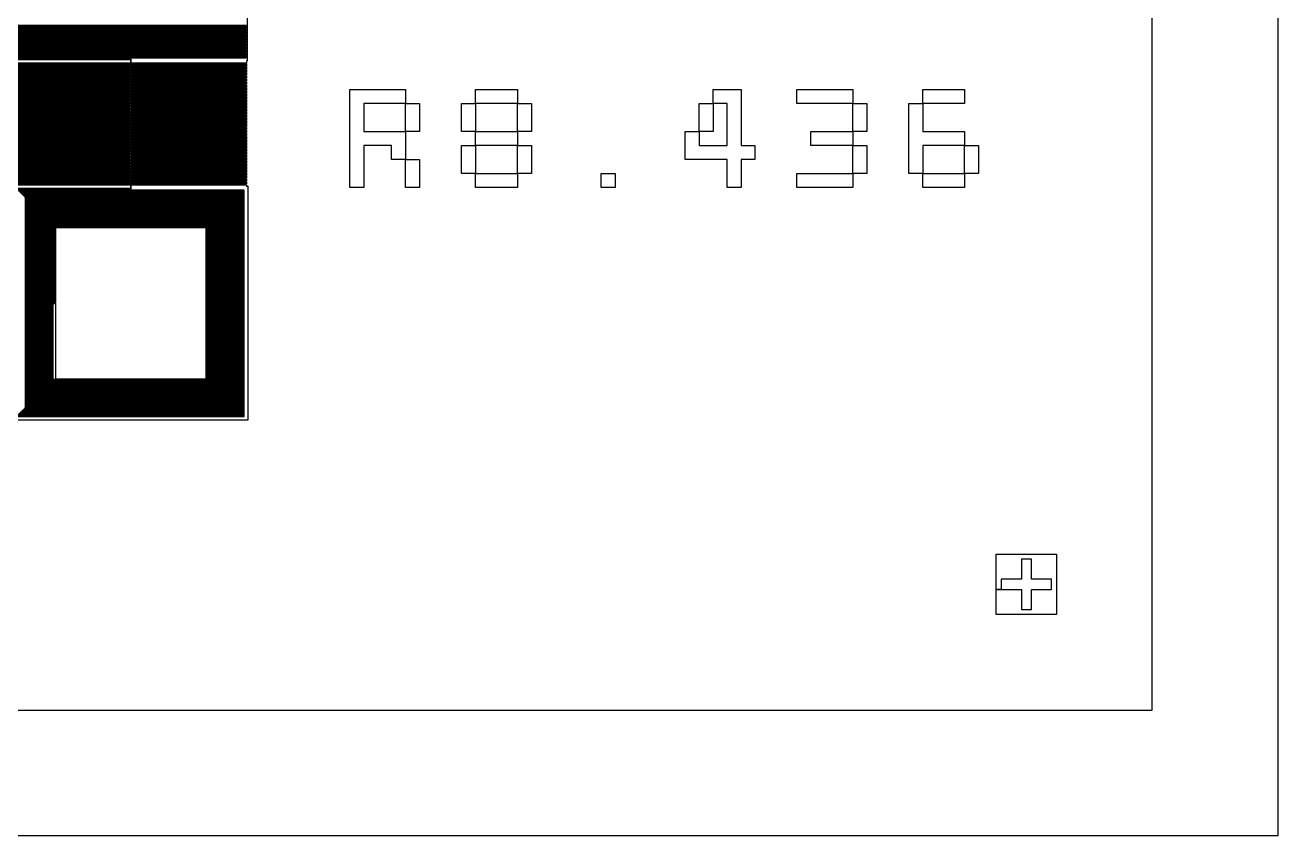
# Model space of a CAD drawing. Extents: x -2500 to 2500, y -2500 to 2500.
# Drawn here: x 10 to 2500, y -2500 to -889 of the extents above; entities that cross this region are included whole.
import ezdxf

# ---------------------------------------------------------------- set-up
doc = ezdxf.new("R2010")
doc.units = 0
doc.layers.add('L0D0', color=1, linetype='CONTINUOUS')

msp = doc.modelspace()

# ---------------------------------------------------------------- linework, layer by layer
at = {"layer": 'L0D0'}
for points in [[(-2500, -2500), (-2500, -2250), (-2250, -2250), (2250, -2250), (2250, 2250), (-2250, 2250), (-2250, -2250), (-2500, -2250), (-2500, 2500), (2500, 2500), (2500, -2500)], [(655, -1211.444), (655, -1017), (766.111, -1017), (766.111, -1044.778), (682.778, -1044.778), (682.778, -1100.333), (766.111, -1100.333), (766.111, -1155.889), (738.333, -1155.889), (738.333, -1128.111), (682.778, -1128.111), (682.778, -1211.444)], [(905, -1044.778), (905, -1017), (988.333, -1017), (988.333, -1044.778)], [(1405, -1211.444), (1405, -1155.889), (1321.667, -1155.889), (1321.667, -1100.333), (1349.444, -1100.333), (1349.444, -1128.111), (1405, -1128.111), (1405, -1044.778), (1377.222, -1044.778), (1377.222, -1017), (1432.778, -1017), (1432.778, -1128.111), (1460.556, -1128.111), (1460.556, -1155.889), (1432.778, -1155.889), (1432.778, -1211.444)], [(1543.889, -1044.778), (1543.889, -1017), (1655, -1017), (1655, -1044.778)], [(1793.889, -1044.778), (1793.889, -1017), (1877.222, -1017), (1877.222, -1044.778)], [(766.111, -1100.333), (766.111, -1044.778), (793.889, -1044.778), (793.889, -1100.333)], [(877.222, -1100.333), (877.222, -1044.778), (905, -1044.778), (905, -1100.333)], [(988.333, -1100.333), (988.333, -1044.778), (1016.111, -1044.778), (1016.111, -1100.333)], [(1349.444, -1100.333), (1349.444, -1044.778), (1377.222, -1044.778), (1377.222, -1100.333)], [(1655, -1100.333), (1655, -1044.778), (1682.778, -1044.778), (1682.778, -1100.333)], [(1766.111, -1183.667), (1766.111, -1044.778), (1793.889, -1044.778), (1793.889, -1100.333), (1877.222, -1100.333), (1877.222, -1128.111), (1793.889, -1128.111), (1793.889, -1183.667)], [(905, -1128.111), (905, -1100.333), (988.333, -1100.333), (988.333, -1128.111)], [(1571.667, -1128.111), (1571.667, -1100.333), (1655, -1100.333), (1655, -1128.111)], [(877.222, -1183.667), (877.222, -1128.111), (905, -1128.111), (905, -1183.667)], [(988.333, -1183.667), (988.333, -1128.111), (1016.111, -1128.111), (1016.111, -1183.667)], [(1655, -1183.667), (1655, -1128.111), (1682.778, -1128.111), (1682.778, -1183.667)], [(1877.222, -1183.667), (1877.222, -1128.111), (1905, -1128.111), (1905, -1183.667)], [(766.111, -1211.444), (766.111, -1155.889), (793.889, -1155.889), (793.889, -1211.444)], [(905, -1211.444), (905, -1183.667), (988.333, -1183.667), (988.333, -1211.444)], [(1155, -1211.444), (1155, -1183.667), (1182.778, -1183.667), (1182.778, -1211.444)], [(1543.889, -1211.444), (1543.889, -1183.667), (1655, -1183.667), (1655, -1211.444)], [(1793.889, -1211.444), (1793.889, -1183.667), (1877.222, -1183.667), (1877.222, -1211.444)], [(1940, -2060), (1940, -2010), (1950, -2010), (1990, -2010), (1990, -2050), (2010, -2050), (2010, -2010), (2050, -2010), (2050, -1990), (2010, -1990), (2010, -1950), (1990, -1950), (1990, -1990), (1950, -1990), (1950, -2010), (1940, -2010), (1940, -1940), (2060, -1940), (2060, -2060)]]:
    msp.add_lwpolyline(points, close=True, dxfattribs=at)
for points in [[(451.5, -711), (451.5, -960), (450, -960), (450, -964.5), (222.25, -964.5), (222.25, -966), (450, -966), (450, -970.5), (222.25, -970.5), (222.25, -972), (450, -972), (450, -976.5), (222.25, -976.5), (222.25, -978), (450, -978), (450, -982.5), (222.25, -982.5), (222.25, -984), (450, -984), (450, -988.5), (222.25, -988.5), (222.25, -990), (450, -990), (450, -994.5), (222.25, -994.5), (222.25, -996), (450, -996), (450, -1000.5), (222.25, -1000.5), (222.25, -1002), (450, -1002), (450, -1006.5), (222.25, -1006.5), (222.25, -1008), (450, -1008), (450, -1012.5), (222.25, -1012.5), (222.25, -1014), (450, -1014), (450, -1018.5), (222.25, -1018.5), (222.25, -1020), (450, -1020), (450, -1024.5), (222.25, -1024.5), (222.25, -1026), (450, -1026), (450, -1030.5), (222.25, -1030.5), (222.25, -1032), (450, -1032), (450, -1036.5), (222.25, -1036.5), (222.25, -1038), (450, -1038), (450, -1042.5), (222.25, -1042.5), (222.25, -1044), (450, -1044), (450, -1048.5), (222.25, -1048.5), (222.25, -1050), (450, -1050), (450, -1054.5), (222.25, -1054.5), (222.25, -1056), (450, -1056), (450, -1060.5), (222.25, -1060.5), (222.25, -1062), (450, -1062), (450, -1066.5), (222.25, -1066.5), (222.25, -1068), (450, -1068), (450, -1072.5), (222.25, -1072.5), (222.25, -1074), (450, -1074), (450, -1078.5), (222.25, -1078.5), (222.25, -1080), (450, -1080), (450, -1084.5), (222.25, -1084.5), (222.25, -1086), (450, -1086), (450, -1090.5), (222.25, -1090.5), (222.25, -1092), (450, -1092), (450, -1096.5), (222.25, -1096.5), (222.25, -1098), (450, -1098), (450, -1102.5), (222.25, -1102.5), (222.25, -1104), (450, -1104), (450, -1108.5), (222.25, -1108.5), (222.25, -1110), (450, -1110), (450, -1114.5), (222.25, -1114.5), (222.25, -1116), (450, -1116), (450, -1120.5), (222.25, -1120.5), (222.25, -1122), (450, -1122), (450, -1126.5), (222.25, -1126.5), (222.25, -1128), (450, -1128), (450, -1132.5), (222.25, -1132.5), (222.25, -1134), (450, -1134), (450, -1138.5), (222.25, -1138.5), (222.25, -1140), (450, -1140), (450, -1144.5), (222.25, -1144.5), (222.25, -1146), (450, -1146), (450, -1150.5), (222.25, -1150.5), (222.25, -1152), (450, -1152), (450, -1156.5), (222.25, -1156.5), (222.25, -1158), (450, -1158), (450, -1162.5), (222.25, -1162.5), (222.25, -1164), (450, -1164), (450, -1168.5), (222.25, -1168.5), (222.25, -1170), (450, -1170), (450, -1174.5), (222.25, -1174.5), (222.25, -1176), (450, -1176), (450, -1180.5), (222.25, -1180.5), (222.25, -1182), (450, -1182), (450, -1186.5), (222.25, -1186.5), (222.25, -1188), (450, -1188), (450, -1192.5), (222.25, -1192.5), (222.25, -1194), (450, -1194), (450, -1198.5), (222.25, -1198.5), (222.25, -1200), (450, -1200), (450, -1204.5), (222.25, -1204.5), (222.25, -1206), (450, -1206), (450, -1209), (452.5, -1209), (452.5, -1674), (-12.5, -1674)], [(-9.25, -891), (447.75, -891), (447.75, -892.5), (-9.25, -892.5)], [(-7.75, -894), (449.25, -894), (449.25, -889.5), (-7.75, -889.5)], [(-7.75, -900), (449.25, -900), (449.25, -895.5), (-7.75, -895.5)], [(-9.25, -897), (447.75, -897), (447.75, -898.5), (-9.25, -898.5)], [(-9.25, -903), (447.75, -903), (447.75, -904.5), (-9.25, -904.5)], [(-9.25, -909), (447.75, -909), (447.75, -910.5), (-9.25, -910.5)], [(-9.25, -915), (447.75, -915), (447.75, -916.5), (-9.25, -916.5)], [(-9.25, -921), (447.75, -921), (447.75, -922.5), (-9.25, -922.5)], [(-7.75, -906), (449.25, -906), (449.25, -901.5), (-7.75, -901.5)], [(-7.75, -912), (449.25, -912), (449.25, -907.5), (-7.75, -907.5)], [(-7.75, -918), (449.25, -918), (449.25, -913.5), (-7.75, -913.5)], [(-7.75, -924), (449.25, -924), (449.25, -919.5), (-7.75, -919.5)], [(-9.25, -927), (447.75, -927), (447.75, -928.5), (-9.25, -928.5)], [(-9.25, -933), (447.75, -933), (447.75, -934.5), (-9.25, -934.5)], [(-9.25, -939), (447.75, -939), (447.75, -940.5), (-9.25, -940.5)], [(-9.25, -945), (447.75, -945), (447.75, -946.5), (-9.25, -946.5)], [(-7.75, -930), (449.25, -930), (449.25, -925.5), (-7.75, -925.5)], [(-7.75, -936), (449.25, -936), (449.25, -931.5), (-7.75, -931.5)], [(-7.75, -942), (449.25, -942), (449.25, -937.5), (-7.75, -937.5)], [(-7.75, -948), (449.25, -948), (449.25, -943.5), (-7.75, -943.5)], [(-10, -966), (217.75, -966), (217.75, -964.5), (-10, -964.5)], [(-10, -972), (217.75, -972), (217.75, -970.5), (-10, -970.5)], [(-9.25, -951), (447.75, -951), (447.75, -952.5), (-9.25, -952.5)], [(-9.25, -957), (219.25, -957), (219.25, -967.5), (-8.5, -967.5)], [(-8.5, -969), (219.25, -969), (219.25, -973.5), (-8.5, -973.5)], [(-7.75, -954), (449.25, -954), (449.25, -949.5), (-7.75, -949.5)], [(-6.5, -1215), (220.75, -1215), (220.75, -1203), (448.5, -1203), (448.5, -1201.5), (220.75, -1201.5), (220.75, -1197), (448.5, -1197), (448.5, -1195.5), (220.75, -1195.5), (220.75, -1191), (448.5, -1191), (448.5, -1189.5), (220.75, -1189.5), (220.75, -1185), (448.5, -1185), (448.5, -1183.5), (220.75, -1183.5), (220.75, -1179), (448.5, -1179), (448.5, -1177.5), (220.75, -1177.5), (220.75, -1173), (448.5, -1173), (448.5, -1171.5), (220.75, -1171.5), (220.75, -1167), (448.5, -1167), (448.5, -1165.5), (220.75, -1165.5), (220.75, -1161), (448.5, -1161), (448.5, -1159.5), (220.75, -1159.5), (220.75, -1155), (448.5, -1155), (448.5, -1153.5), (220.75, -1153.5), (220.75, -1149), (448.5, -1149), (448.5, -1147.5), (220.75, -1147.5), (220.75, -1143), (448.5, -1143), (448.5, -1141.5), (220.75, -1141.5), (220.75, -1137), (448.5, -1137), (448.5, -1135.5), (220.75, -1135.5), (220.75, -1131), (448.5, -1131), (448.5, -1129.5), (220.75, -1129.5), (220.75, -1125), (448.5, -1125), (448.5, -1123.5), (220.75, -1123.5), (220.75, -1119), (448.5, -1119), (448.5, -1117.5), (220.75, -1117.5), (220.75, -1113), (448.5, -1113), (448.5, -1111.5), (220.75, -1111.5), (220.75, -1107), (448.5, -1107), (448.5, -1105.5), (220.75, -1105.5), (220.75, -1101), (448.5, -1101), (448.5, -1099.5), (220.75, -1099.5), (220.75, -1095), (448.5, -1095), (448.5, -1093.5), (220.75, -1093.5), (220.75, -1089), (448.5, -1089), (448.5, -1087.5), (220.75, -1087.5), (220.75, -1083), (448.5, -1083), (448.5, -1081.5), (220.75, -1081.5), (220.75, -1077), (448.5, -1077), (448.5, -1075.5), (220.75, -1075.5), (220.75, -1071), (448.5, -1071), (448.5, -1069.5), (220.75, -1069.5), (220.75, -1065), (448.5, -1065), (448.5, -1063.5), (220.75, -1063.5), (220.75, -1059), (448.5, -1059), (448.5, -1057.5), (220.75, -1057.5), (220.75, -1053), (448.5, -1053), (448.5, -1051.5), (220.75, -1051.5), (220.75, -1047), (448.5, -1047), (448.5, -1045.5), (220.75, -1045.5), (220.75, -1041), (448.5, -1041), (448.5, -1039.5), (220.75, -1039.5), (220.75, -1035), (448.5, -1035), (448.5, -1033.5), (220.75, -1033.5), (220.75, -1029), (448.5, -1029), (448.5, -1027.5), (220.75, -1027.5), (220.75, -1023), (448.5, -1023), (448.5, -1021.5), (220.75, -1021.5), (220.75, -1017), (448.5, -1017), (448.5, -1015.5), (220.75, -1015.5), (220.75, -1011), (448.5, -1011), (448.5, -1009.5), (220.75, -1009.5), (220.75, -1005), (448.5, -1005), (448.5, -1003.5), (220.75, -1003.5), (220.75, -999), (448.5, -999), (448.5, -997.5), (220.75, -997.5), (220.75, -993), (448.5, -993), (448.5, -991.5), (220.75, -991.5), (220.75, -987), (448.5, -987), (448.5, -985.5), (220.75, -985.5), (220.75, -981), (448.5, -981), (448.5, -979.5), (220.75, -979.5), (220.75, -975), (448.5, -975), (448.5, -973.5), (220.75, -973.5), (220.75, -969), (448.5, -969), (448.5, -967.5), (220.75, -967.5), (220.75, -955.5), (-7.75, -955.5)], [(-10, -978), (217.75, -978), (217.75, -976.5), (-10, -976.5)], [(-10, -984), (217.75, -984), (217.75, -982.5), (-10, -982.5)], [(-10, -990), (217.75, -990), (217.75, -988.5), (-10, -988.5)], [(-10, -996), (217.75, -996), (217.75, -994.5), (-10, -994.5)], [(-8.5, -975), (219.25, -975), (219.25, -979.5), (-8.5, -979.5)], [(-8.5, -981), (219.25, -981), (219.25, -985.5), (-8.5, -985.5)], [(-8.5, -987), (219.25, -987), (219.25, -991.5), (-8.5, -991.5)], [(-8.5, -993), (219.25, -993), (219.25, -997.5), (-8.5, -997.5)], [(-10, -1002), (217.75, -1002), (217.75, -1000.5), (-10, -1000.5)], [(-10, -1008), (217.75, -1008), (217.75, -1006.5), (-10, -1006.5)], [(-10, -1014), (217.75, -1014), (217.75, -1012.5), (-10, -1012.5)], [(-10, -1020), (217.75, -1020), (217.75, -1018.5), (-10, -1018.5)], [(-8.5, -999), (219.25, -999), (219.25, -1003.5), (-8.5, -1003.5)], [(-8.5, -1005), (219.25, -1005), (219.25, -1009.5), (-8.5, -1009.5)], [(-8.5, -1011), (219.25, -1011), (219.25, -1015.5), (-8.5, -1015.5)], [(-8.5, -1017), (219.25, -1017), (219.25, -1021.5), (-8.5, -1021.5)], [(-10, -1026), (217.75, -1026), (217.75, -1024.5), (-10, -1024.5)], [(-10, -1032), (217.75, -1032), (217.75, -1030.5), (-10, -1030.5)], [(-10, -1038), (217.75, -1038), (217.75, -1036.5), (-10, -1036.5)], [(-10, -1044), (217.75, -1044), (217.75, -1042.5), (-10, -1042.5)], [(-8.5, -1023), (219.25, -1023), (219.25, -1027.5), (-8.5, -1027.5)], [(-8.5, -1029), (219.25, -1029), (219.25, -1033.5), (-8.5, -1033.5)], [(-8.5, -1035), (219.25, -1035), (219.25, -1039.5), (-8.5, -1039.5)], [(-8.5, -1041), (219.25, -1041), (219.25, -1045.5), (-8.5, -1045.5)], [(-10, -1050), (217.75, -1050), (217.75, -1048.5), (-10, -1048.5)], [(-10, -1056), (217.75, -1056), (217.75, -1054.5), (-10, -1054.5)], [(-10, -1062), (217.75, -1062), (217.75, -1060.5), (-10, -1060.5)], [(-10, -1068), (217.75, -1068), (217.75, -1066.5), (-10, -1066.5)], [(-8.5, -1047), (219.25, -1047), (219.25, -1051.5), (-8.5, -1051.5)], [(-8.5, -1053), (219.25, -1053), (219.25, -1057.5), (-8.5, -1057.5)], [(-8.5, -1059), (219.25, -1059), (219.25, -1063.5), (-8.5, -1063.5)], [(-8.5, -1065), (219.25, -1065), (219.25, -1069.5), (-8.5, -1069.5)], [(-10, -1074), (217.75, -1074), (217.75, -1072.5), (-10, -1072.5)], [(-10, -1080), (217.75, -1080), (217.75, -1078.5), (-10, -1078.5)], [(-10, -1086), (217.75, -1086), (217.75, -1084.5), (-10, -1084.5)], [(-10, -1092), (217.75, -1092), (217.75, -1090.5), (-10, -1090.5)], [(-8.5, -1071), (219.25, -1071), (219.25, -1075.5), (-8.5, -1075.5)], [(-8.5, -1077), (219.25, -1077), (219.25, -1081.5), (-8.5, -1081.5)], [(-8.5, -1083), (219.25, -1083), (219.25, -1087.5), (-8.5, -1087.5)], [(-8.5, -1089), (219.25, -1089), (219.25, -1093.5), (-8.5, -1093.5)], [(-8.5, -1095), (219.25, -1095), (219.25, -1099.5), (-8.5, -1099.5)], [(-10, -1098), (217.75, -1098), (217.75, -1096.5), (-10, -1096.5)], [(-10, -1104), (217.75, -1104), (217.75, -1102.5), (-10, -1102.5)], [(-10, -1110), (217.75, -1110), (217.75, -1108.5), (-10, -1108.5)], [(-10, -1116), (217.75, -1116), (217.75, -1114.5), (-10, -1114.5)], [(-10, -1122), (217.75, -1122), (217.75, -1120.5), (-10, -1120.5)], [(-8.5, -1101), (219.25, -1101), (219.25, -1105.5), (-8.5, -1105.5)], [(-8.5, -1107), (219.25, -1107), (219.25, -1111.5), (-8.5, -1111.5)], [(-8.5, -1113), (219.25, -1113), (219.25, -1117.5), (-8.5, -1117.5)], [(-8.5, -1119), (219.25, -1119), (219.25, -1123.5), (-8.5, -1123.5)], [(-10, -1128), (217.75, -1128), (217.75, -1126.5), (-10, -1126.5)], [(-10, -1134), (217.75, -1134), (217.75, -1132.5), (-10, -1132.5)], [(-10, -1140), (217.75, -1140), (217.75, -1138.5), (-10, -1138.5)], [(-10, -1146), (217.75, -1146), (217.75, -1144.5), (-10, -1144.5)], [(-8.5, -1125), (219.25, -1125), (219.25, -1129.5), (-8.5, -1129.5)], [(-8.5, -1131), (219.25, -1131), (219.25, -1135.5), (-8.5, -1135.5)], [(-8.5, -1137), (219.25, -1137), (219.25, -1141.5), (-8.5, -1141.5)], [(-8.5, -1143), (219.25, -1143), (219.25, -1147.5), (-8.5, -1147.5)], [(-10, -1152), (217.75, -1152), (217.75, -1150.5), (-10, -1150.5)], [(-10, -1158), (217.75, -1158), (217.75, -1156.5), (-10, -1156.5)], [(-10, -1164), (217.75, -1164), (217.75, -1162.5), (-10, -1162.5)], [(-10, -1170), (217.75, -1170), (217.75, -1168.5), (-10, -1168.5)], [(-8.5, -1149), (219.25, -1149), (219.25, -1153.5), (-8.5, -1153.5)], [(-8.5, -1155), (219.25, -1155), (219.25, -1159.5), (-8.5, -1159.5)], [(-8.5, -1161), (219.25, -1161), (219.25, -1165.5), (-8.5, -1165.5)], [(-8.5, -1167), (219.25, -1167), (219.25, -1171.5), (-8.5, -1171.5)], [(-10, -1176), (217.75, -1176), (217.75, -1174.5), (-10, -1174.5)], [(-10, -1182), (217.75, -1182), (217.75, -1180.5), (-10, -1180.5)], [(-10, -1188), (217.75, -1188), (217.75, -1186.5), (-10, -1186.5)], [(-10, -1194), (217.75, -1194), (217.75, -1192.5), (-10, -1192.5)], [(-8.5, -1173), (219.25, -1173), (219.25, -1177.5), (-8.5, -1177.5)], [(-8.5, -1179), (219.25, -1179), (219.25, -1183.5), (-8.5, -1183.5)], [(-8.5, -1185), (219.25, -1185), (219.25, -1189.5), (-8.5, -1189.5)], [(-8.5, -1191), (219.25, -1191), (219.25, -1195.5), (-8.5, -1195.5)], [(-10, -1200), (217.75, -1200), (217.75, -1198.5), (-10, -1198.5)], [(-10, -1206), (217.75, -1206), (217.75, -1204.5), (-10, -1204.5)], [(-8.5, -1197), (219.25, -1197), (219.25, -1201.5), (-8.5, -1201.5)], [(-8.5, -1203), (219.25, -1203), (219.25, -1213.5), (-8, -1213.5)], [(-8, -1666.5), (445, -1666.5), (445, -1216.5), (-5, -1216.5)], [(-3.5, -1218), (443.5, -1218), (443.5, -1665), (-6.5, -1665)], [(-5, -1663.5), (442, -1663.5), (442, -1219.5), (-2, -1219.5)], [(-0.5, -1221), (440.5, -1221), (440.5, -1662), (-3.5, -1662)], [(-2, -1660.5), (439, -1660.5), (439, -1222.5), (1, -1222.5)], [(2.5, -1224), (437.5, -1224), (437.5, -1659), (-0.5, -1659)], [(1, -1657.5), (436, -1657.5), (436, -1225.5), (4, -1225.5)], [(5.5, -1227), (434.5, -1227), (434.5, -1656), (2.5, -1656)], [(4, -1654.5), (433, -1654.5), (433, -1228.5), (7, -1228.5)], [(8.5, -1230), (431.5, -1230), (431.5, -1653), (5.5, -1653)], [(7, -1651.5), (430, -1651.5), (430, -1231.5), (10, -1231.5), (10, -1648.5), (427, -1648.5), (427, -1234.5), (13, -1234.5), (13, -1645.5), (424, -1645.5), (424, -1237.5), (16, -1237.5), (16, -1642.5), (421, -1642.5), (421, -1240.5), (19, -1240.5), (19, -1639.5), (418, -1639.5), (418, -1243.5), (22, -1243.5), (22, -1636.5), (415, -1636.5), (415, -1246.5), (25, -1246.5), (25, -1633.5), (412, -1633.5), (412, -1249.5), (28, -1249.5), (28, -1630.5), (409, -1630.5), (409, -1252.5), (31, -1252.5), (31, -1627.5), (406, -1627.5), (406, -1255.5), (34, -1255.5), (34, -1624.5), (403, -1624.5), (403, -1258.5), (37, -1258.5), (37, -1621.5), (400, -1621.5), (400, -1261.5), (40, -1261.5), (40, -1618.5), (397, -1618.5), (397, -1264.5), (43, -1264.5), (43, -1615.5), (394, -1615.5), (394, -1267.5), (46, -1267.5), (46, -1612.5), (391, -1612.5), (391, -1270.5), (49, -1270.5), (49, -1609.5), (388, -1609.5), (388, -1273.5), (52, -1273.5), (52, -1606.5), (385, -1606.5), (385, -1276.5), (55, -1276.5), (55, -1603.5), (382, -1603.5), (382, -1279.5), (58, -1279.5), (58, -1600.5), (379, -1600.5), (379, -1282.5), (61, -1282.5), (61, -1597.5), (376, -1597.5), (376, -1285.5), (64, -1285.5), (64, -1594.5), (373, -1594.5), (373, -1288.5), (67, -1288.5), (67, -1442.25), (70, -1442.25), (70, -1591.5), (370, -1591.5), (370, -1291.5), (70, -1291.5), (70, -1440.75), (68.5, -1440.75), (68.5, -1290), (371.5, -1290), (371.5, -1593), (65.5, -1593), (65.5, -1287), (374.5, -1287), (374.5, -1596), (62.5, -1596), (62.5, -1284), (377.5, -1284), (377.5, -1599), (59.5, -1599), (59.5, -1281), (380.5, -1281), (380.5, -1602), (56.5, -1602), (56.5, -1278), (383.5, -1278), (383.5, -1605), (53.5, -1605), (53.5, -1275), (386.5, -1275), (386.5, -1608), (50.5, -1608), (50.5, -1272), (389.5, -1272), (389.5, -1611), (47.5, -1611), (47.5, -1269), (392.5, -1269), (392.5, -1614), (44.5, -1614), (44.5, -1266), (395.5, -1266), (395.5, -1617), (41.5, -1617), (41.5, -1263), (398.5, -1263), (398.5, -1620), (38.5, -1620), (38.5, -1260), (401.5, -1260), (401.5, -1623), (35.5, -1623), (35.5, -1257), (404.5, -1257), (404.5, -1626), (32.5, -1626), (32.5, -1254), (407.5, -1254), (407.5, -1629), (29.5, -1629), (29.5, -1251), (410.5, -1251), (410.5, -1632), (26.5, -1632), (26.5, -1248), (413.5, -1248), (413.5, -1635), (23.5, -1635), (23.5, -1245), (416.5, -1245), (416.5, -1638), (20.5, -1638), (20.5, -1242), (419.5, -1242), (419.5, -1641), (17.5, -1641), (17.5, -1239), (422.5, -1239), (422.5, -1644), (14.5, -1644), (14.5, -1236), (425.5, -1236), (425.5, -1647), (11.5, -1647), (11.5, -1233), (428.5, -1233), (428.5, -1650), (8.5, -1650)]]:
    msp.add_lwpolyline(points, dxfattribs=at)

doc.saveas('drawing.dxf')
